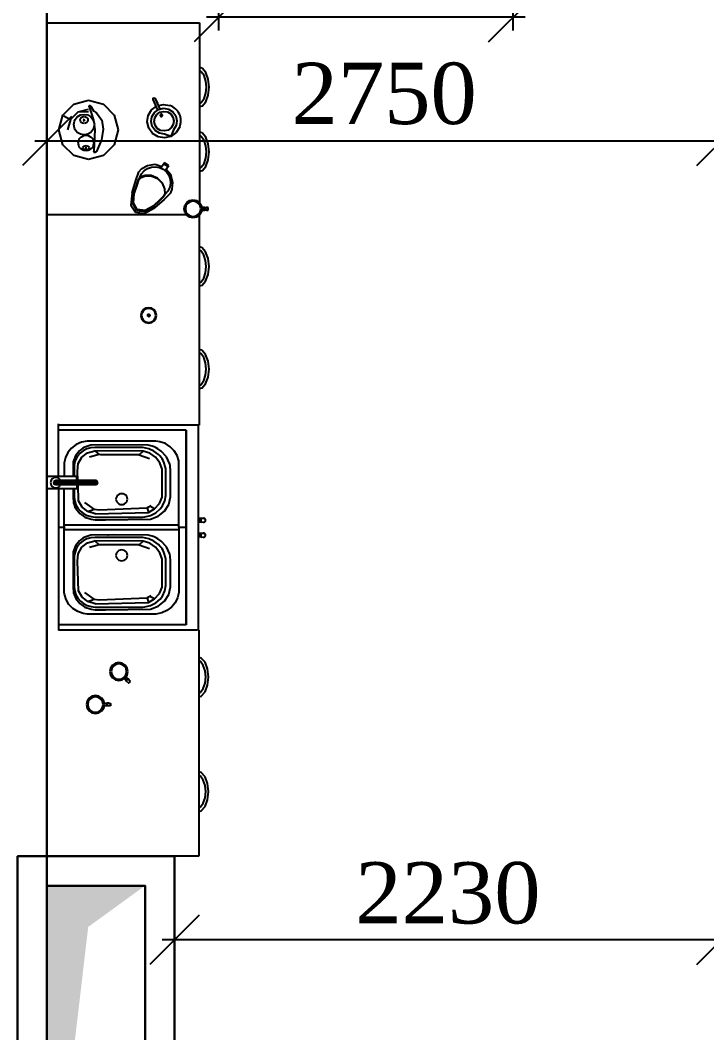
# Model space of a CAD drawing. Header units: inches. Extents: x 2870606 to 3671143, y -733551 to -473558.
# Drawn here: x 3354663 to 3357462, y -517223 to -513093 of the extents above; entities that cross this region are included whole.
import ezdxf

# ---------------------------------------------------------------- set-up
doc = ezdxf.new("R2010")
doc.units = ezdxf.units.IN
doc.header["$MEASUREMENT"] = 0
doc.styles.add('J~stule', font='dutch.ttf')
doc.dimstyles.new('J~style', dxfattribs={"dimscale": 100, "dimtxt": 2.5, "dimasz": 2, "dimexe": 0.55, "dimexo": 0.725, "dimtad": 1, "dimdec": 0, "dimdsep": 46, "dimtxsty": 'J~stule', "dimblk": 'OBLIQUE', "dimcen": 2, "dimdle": 0.5, "dimadec": 0, "dimazin": 0, "dimtfac": 1, "dimtdec": 0, "dimtmove": 0, "dimatfit": 3, "dimfxl": 1, "dimarcsym": 0})

# ---------------------------------------------------------------- blocks, each defined once
blk = doc.blocks.new('_Oblique')
at = {"color": 0, "linetype": 'ByBlock', "lineweight": -2}
blk.add_line((-0.5, -0.5), (0.5, 0.5), dxfattribs=at)
blk = doc.blocks.new('*D510')
at = {"color": 0, "lineweight": -2, "transparency": 16777216}
for p, q in [((3355472, -512695.6), (3355472, -513135.6)), ((3356672, -512695.6), (3356672, -513135.6)), ((3356722, -513080.6), (3355422, -513080.6))]:
    blk.add_line(p, q, dxfattribs=at)
at = {"layer": 'Defpoints', "color": 0, "lineweight": 35, "transparency": 16777216}
for p in [(3355472, -512623.1), (3356672, -512623.1, 58.9), (3355472, -513080.6)]:
    blk.add_point(p, dxfattribs=at)
at = {"color": 0, "lineweight": -2, "transparency": 16777216, "xscale": 200, "yscale": 200, "zscale": 200, "rotation": 180}
blk.add_blockref('_Oblique', (3355472, -513080.6), dxfattribs=at)
at = {"color": 0, "lineweight": -2, "transparency": 16777216, "xscale": 200, "yscale": 200, "zscale": 200}
blk.add_blockref('_Oblique', (3356672, -513080.6), dxfattribs=at)
at = {"color": 0, "transparency": 16777216, "insert": (3356072, -512889.7), "char_height": 250, "attachment_point": 5, "style": 'J~stule'}
blk.add_mtext('1200', dxfattribs=at)
blk = doc.blocks.new('dfgtfsdg')
for p, q in [((-1138.6, 661.5), (-1171.5, 657.8)), ((-1105.8, 657.8), (-1138.6, 661.5)), ((-874.6, 661.5), (-907.5, 657.8)), ((-841.8, 657.8), (-874.6, 661.5)), ((-1401.1, 621.9), (-668.3, 621.9)), ((-1401.1, 0), (-1401.1, 621.9)), ((-1215.9, 632.3), (-1218.5, 621.9)), ((-1198.7, 647.5), (-1215.9, 632.3)), ((-1201.3, 629), (-1204.9, 621.9)), ((-1185.6, 640.4), (-1201.3, 629)), ((-1171.5, 657.8), (-1198.7, 647.5)), ((-1163.7, 647.7), (-1185.6, 640.4)), ((-1138.6, 650.3), (-1163.7, 647.7)), ((-1113.5, 647.7), (-1138.6, 650.3)), ((-1091.7, 640.4), (-1113.5, 647.7)), ((-1078.5, 647.5), (-1105.8, 657.8)), ((-1076, 629), (-1091.7, 640.4)), ((-1061.4, 632.3), (-1078.5, 647.5)), ((-1072.4, 621.9), (-1076, 629)), ((-1061.4, 632.3), (-1058.7, 621.9)), ((-951.9, 632.3), (-954.5, 621.9)), ((-934.7, 647.5), (-951.9, 632.3)), ((-937.3, 629), (-940.9, 621.9)), ((-921.6, 640.4), (-937.3, 629)), ((-907.5, 657.8), (-934.7, 647.5)), ((-899.7, 647.7), (-921.6, 640.4)), ((-874.6, 650.3), (-899.7, 647.7)), ((-849.5, 647.7), (-874.6, 650.3)), ((-827.6, 640.4), (-849.5, 647.7)), ((-814.5, 647.5), (-841.8, 657.8)), ((-812, 629), (-827.6, 640.4)), ((-797.4, 632.3), (-814.5, 647.5)), ((-808.3, 621.9), (-812, 629)), ((-797.4, 632.3), (-794.7, 621.9)), ((-676.3, 610), (-668.3, 622)), ((-668.3, 622), (-656.3, 630)), ((-654.3, 625.1), (-664.6, 618.3)), ((-656.3, 630), (-642.3, 632.8)), ((-642.3, 627.5), (-654.3, 625.1)), ((-647, 657.3), (-647.7, 656.6)), ((-647.7, 656.6), (-647.7, 650)), ((-647.7, 650), (-647, 650.4)), ((-647.7, 643.5), (-647.7, 650)), ((-647.7, 643.5), (-647.7, 636.9)), ((-647, 643.5), (-647.7, 643.5)), ((-647.7, 636.9), (-647.7, 631.7)), ((-647.7, 636.9), (-647, 636.6)), ((-645, 657.7), (-647, 657.3)), ((-647, 650.4), (-647, 655.4)), ((-645, 650.6), (-647, 650.4)), ((-647, 650.4), (-647, 643.5)), ((-647, 643.5), (-637.9, 643.5)), ((-647, 636.6), (-647, 643.5)), ((-647, 631.8), (-647, 636.6)), ((-647, 636.6), (-645, 636.3)), ((-642.4, 657.9), (-645, 657.7)), ((-642.4, 632.7), (-643.5, 632.5)), ((-639.8, 657.7), (-642.4, 657.9)), ((-642.3, 632.8), (-642.4, 632.7)), ((-642.3, 632.8), (-628.2, 630)), ((-642.3, 629.6), (-629.4, 627)), ((-630.2, 625.1), (-642.3, 627.5)), ((-637.9, 657.3), (-639.8, 657.7)), ((-637.9, 650.4), (-639.8, 650.6)), ((-637.9, 636.6), (-639.8, 636.3)), ((-638.7, 632.1), (-637.9, 631.9)), ((-637.2, 656.6), (-637.9, 657.3)), ((-637.9, 655.4), (-637.9, 650.4)), ((-637.9, 643.5), (-637.9, 650.4)), ((-637.9, 650.4), (-637.2, 650)), ((-637.9, 643.5), (-637.9, 636.6)), ((-637.2, 643.5), (-637.9, 643.5)), ((-637.9, 636.6), (-637.2, 636.9)), ((-637.9, 631.9), (-637.9, 636.6)), ((-637.9, 631.9), (-637.6, 631.8)), ((-637.2, 654.8), (-637.2, 656.6)), ((-637.2, 650), (-637.2, 654.8)), ((-637.2, 650), (-637.2, 643.5)), ((-637.2, 636.9), (-637.2, 643.5)), ((-637.2, 636.9), (-637.2, 631.8)), ((-619.9, 618.3), (-630.2, 625.1)), ((-629.4, 627), (-628.7, 628.6)), ((-629.4, 627), (-618.5, 619.7)), ((-628.2, 630), (-616.2, 622)), ((-618.5, 619.7), (-617.3, 620.9)), ((-618.5, 619.7), (-611.2, 608.8)), ((-616.2, 622), (-608.2, 610)), ((-615.7, 621.2), (239.7, 621.2)), ((-484, 631.6), (-486.7, 621.2)), ((-466.9, 646.7), (-484, 631.6)), ((-469.5, 628.3), (-473.1, 621.2)), ((-453.8, 639.6), (-469.5, 628.3)), ((-439.7, 657.1), (-466.9, 646.7)), ((-431.9, 647), (-453.8, 639.6)), ((-406.8, 660.8), (-439.7, 657.1)), ((-406.8, 649.5), (-431.9, 647)), ((-374, 657.1), (-406.8, 660.8)), ((-381.8, 647), (-406.8, 649.5)), ((-359.9, 639.6), (-381.8, 647)), ((-346.8, 646.7), (-374, 657.1)), ((-344.2, 628.3), (-359.9, 639.6)), ((-329.6, 631.6), (-346.8, 646.7)), ((-340.6, 621.2), (-344.2, 628.3)), ((-329.6, 631.6), (-327, 621.2)), ((-65.6, 631.6), (-68.2, 621.2)), ((-48.4, 646.7), (-65.6, 631.6)), ((-51, 628.3), (-54.6, 621.2)), ((-35.3, 639.6), (-51, 628.3)), ((-21.2, 657.1), (-48.4, 646.7)), ((-13.5, 647), (-35.3, 639.6)), ((11.6, 660.8), (-21.2, 657.1)), ((11.6, 649.5), (-13.5, 647)), ((44.5, 657.1), (11.6, 660.8)), ((36.7, 647), (11.6, 649.5)), ((58.6, 639.6), (36.7, 647)), ((71.7, 646.7), (44.5, 657.1)), ((74.2, 628.3), (58.6, 639.6)), ((88.8, 631.6), (71.7, 646.7)), ((77.8, 621.2), (74.2, 628.3)), ((88.8, 631.6), (91.5, 621.2)), ((239.7, 621.2), (239.7, 47.6)), ((618.6, 639.7), (619.8, 642.5)), ((618.8, 636.6), (618.6, 639.7)), ((619.6, 627.7), (618.8, 636.6)), ((619.6, 627.7), (620.7, 629.5)), ((620.4, 618.4), (619.6, 627.7)), ((619.8, 642.5), (623.2, 644.5)), ((620.7, 629.5), (620, 639.1)), ((623.7, 630.8), (620.7, 629.5)), ((620.7, 629.5), (621.5, 618.4)), ((623.2, 644.5), (627.8, 645.3)), ((624.2, 618.4), (623.7, 630.8)), ((627.8, 645.3), (632.4, 644.5)), ((627.8, 631.3), (627.8, 618.4)), ((631.4, 618.4), (631.9, 630.8)), ((631.9, 630.8), (634.9, 629.5)), ((632.4, 644.5), (635.8, 642.5)), ((634.9, 629.5), (634.1, 618.4)), ((634.9, 629.5), (635.6, 639.1)), ((636, 627.7), (634.9, 629.5)), ((636, 627.7), (635.2, 618.4)), ((635.8, 642.5), (637, 639.7)), ((636.8, 636.6), (636, 627.7)), ((637, 639.7), (636.8, 636.6)), ((679.7, 639.7), (680.9, 642.5)), ((679.9, 636.6), (679.7, 639.7)), ((680.7, 627.7), (679.9, 636.6)), ((680.7, 627.7), (681.8, 629.5)), ((681.5, 618.4), (680.7, 627.7)), ((680.9, 642.5), (684.3, 644.5)), ((681.8, 629.5), (681.1, 639.1)), ((684.8, 630.8), (681.8, 629.5)), ((681.8, 629.5), (682.6, 618.4)), ((684.3, 644.5), (688.9, 645.3)), ((685.3, 618.4), (684.8, 630.8)), ((688.9, 645.3), (693.5, 644.5)), ((688.9, 631.3), (688.9, 618.4)), ((692.5, 618.4), (693, 630.8)), ((693, 630.8), (696, 629.5)), ((693.5, 644.5), (696.8, 642.5)), ((696, 629.5), (695.2, 618.4)), ((696, 629.5), (696.6, 639.1)), ((697.1, 627.7), (696, 629.5)), ((697.1, 627.7), (696.2, 618.4)), ((696.8, 642.5), (698.1, 639.7)), ((697.8, 636.6), (697.1, 627.7)), ((698.1, 639.7), (697.8, 636.6)), ((1189.9, 629.3), (1187.3, 618.9)), ((1207.1, 644.4), (1189.9, 629.3)), ((1204.5, 626), (1200.9, 618.9)), ((1220.2, 637.3), (1204.5, 626)), ((1234.3, 654.8), (1207.1, 644.4)), ((1242.1, 644.7), (1220.2, 637.3)), ((1267.1, 658.5), (1234.3, 654.8)), ((1267.1, 647.2), (1242.1, 644.7)), ((1267.7, 647.2), (1243.1, 644.7)), ((1292.2, 644.7), (1267.1, 647.2)), ((1268.2, 658.5), (1267.7, 658.4)), ((1301, 654.8), (1268.2, 658.5)), ((1314.1, 637.3), (1292.2, 644.7)), ((1328.3, 644.4), (1301, 654.8)), ((1329.8, 626), (1314.1, 637.3)), ((1345.4, 629.3), (1328.3, 644.4)), ((1333.4, 618.9), (1329.8, 626)), ((1348.1, 618.9), (1345.4, 629.3)), ((1657.4, 629.3), (1654.8, 618.9)), ((1674.5, 644.4), (1657.4, 629.3)), ((1672, 626), (1668.4, 618.9)), ((1687.7, 637.3), (1672, 626)), ((1701.8, 654.8), (1674.5, 644.4)), ((1709.5, 644.7), (1687.7, 637.3)), ((1734.6, 658.5), (1701.8, 654.8)), ((1734.6, 647.2), (1709.5, 644.7)), ((1735.2, 647.2), (1710.6, 644.7)), ((1759.7, 644.7), (1734.6, 647.2)), ((1735.7, 658.5), (1735.2, 658.4)), ((1768.5, 654.8), (1735.7, 658.5)), ((1781.6, 637.3), (1759.7, 644.7)), ((1795.8, 644.4), (1768.5, 654.8)), ((1797.3, 626), (1781.6, 637.3)), ((1812.9, 629.3), (1795.8, 644.4)), ((1800.9, 618.9), (1797.3, 626)), ((1815.6, 618.9), (1812.9, 629.3)), ((-679.1, 595.9), (-676.3, 610)), ((-676.3, 581.8), (-679.1, 595.9)), ((-668.3, 569.9), (-676.3, 581.8)), ((-671.4, 608), (-673.8, 595.9)), ((-673.8, 595.9), (-671.4, 583.9)), ((-664.6, 618.3), (-671.4, 608)), ((-671.4, 583.9), (-664.6, 573.6)), ((-613.1, 608), (-619.9, 618.3)), ((-619.9, 573.6), (-613.1, 583.9)), ((-611.2, 583.1), (-618.5, 572.1)), ((-608.2, 581.8), (-616.2, 569.9)), ((-610.7, 595.9), (-613.1, 608)), ((-613.1, 583.9), (-610.7, 595.9)), ((-611.2, 608.8), (-609.6, 609.5)), ((-611.2, 608.8), (-608.6, 595.9)), ((-608.6, 595.9), (-611.2, 583.1)), ((-611.2, 583.1), (-609.6, 582.4)), ((-608.6, 595.9), (-606.9, 595.9)), ((-608.2, 610), (-605.4, 595.9)), ((-605.4, 595.9), (-608.2, 581.8)), ((1075.7, 618.4), (239.7, 618.4)), ((1075.7, 618.9), (1998.5, 618.9)), ((1075.7, 613.7), (1075.7, 47.6)), ((1998.5, 618.9), (1998.5, 0)), ((1998.5, 618.9), (1998.5, 613.6)), ((-976.2, 541.3), (-953.4, 527.3)), ((-656.3, 561.9), (-668.3, 569.9)), ((-664.6, 573.6), (-654.3, 566.8)), ((-642.3, 559.1), (-656.3, 561.9)), ((-655.1, 564.9), (-642.3, 562.3)), ((-654.3, 566.8), (-642.3, 564.4)), ((-642.3, 564.4), (-630.2, 566.8)), ((-642.3, 562.3), (-629.4, 564.9)), ((-642.3, 562.3), (-642.3, 560.6)), ((-628.2, 561.9), (-642.3, 559.1)), ((-630.2, 566.8), (-619.9, 573.6)), ((-618.5, 572.1), (-629.4, 564.9)), ((-629.4, 564.9), (-628.7, 563.3)), ((-616.2, 569.9), (-628.2, 561.9)), ((-618.5, 572.1), (-617.3, 571)), ((-617.2, 569.2), (-617.2, 0)), ((260.5, 567.3), (260.5, 47.6)), ((260.5, 567.3), (658, 567.3)), ((667.5, 567.3), (260.5, 567.3)), ((385.8, 537.1), (364.2, 530.5)), ((393.3, 538.1), (385.8, 537.1)), ((658, 538.1), (393.3, 538.1)), ((1054.6, 567.3), (647.7, 567.3)), ((657.6, 567.3), (1054.6, 567.3)), ((657.6, 538.1), (671.2, 538.1)), ((658, 567.3), (658, 534.6)), ((671.2, 538.1), (922.3, 538.1)), ((922.3, 538.1), (944.2, 532.9)), ((1054.6, 567.3), (1054.6, 47.6)), ((-1068.2, 474.5), (-1064, 500.9)), ((-1049.2, 495.4), (-1038.5, 512.9)), ((-1038.5, 512.9), (-1021.9, 524.9)), ((-1037.5, 491), (-1029.3, 504.4)), ((-1029.3, 504.4), (-1016.6, 513.5)), ((-1021.9, 524.9), (-1001.9, 529.7)), ((-1016.6, 513.5), (-1001.4, 517.2)), ((-1001.9, 529.7), (-981.6, 526.5)), ((-1001.4, 517.2), (-986, 514.7)), ((-986, 514.7), (-972.7, 506.5)), ((-981.6, 526.5), (-964.1, 515.7)), ((-972.7, 506.5), (-963.5, 493.9)), ((-964.1, 515.7), (-937.7, 505.7)), ((-953.4, 527.3), (-937.7, 505.7)), ((-937.7, 505.7), (-947.3, 479.2)), ((-937.7, 505.7), (-931.5, 479.8)), ((-819.2, 496.8), (-830.6, 479.2)), ((-814.8, 494), (-819.2, 496.8)), ((-781.6, 505.2), (-802.7, 486.2)), ((-792.8, 487.1), (-779, 496.6)), ((-749.7, 512.9), (-781.6, 505.2)), ((-779, 496.6), (-763.2, 502.2)), ((-763.2, 502.2), (-746.5, 503.5)), ((-722.7, 510), (-749.7, 512.9)), ((-746.5, 503.5), (-730, 500.5)), ((-730, 500.5), (-714.9, 493.3)), ((-708.2, 504.7), (-722.7, 510)), ((-708.2, 504.7), (-680.7, 477.7)), ((328, 502.5), (315.4, 482.7)), ((344.5, 518.8), (328, 502.5)), ((364.2, 530.5), (344.5, 518.8)), ((398.8, 500.8), (369.7, 487.5)), ((406.5, 502.6), (398.8, 500.8)), ((425.8, 503.9), (406.5, 502.6)), ((532.2, 503.9), (425.8, 503.9)), ((563.5, 496.5), (532.2, 503.9)), ((591, 479), (563.5, 496.5)), ((647.7, 534.6), (647.7, 73.8)), ((667.5, 534.6), (667.5, 73.8)), ((766, 500.8), (736.9, 487.5)), ((773.8, 502.6), (766, 500.8)), ((793, 503.9), (773.8, 502.6)), ((899.5, 503.9), (793, 503.9)), ((930.8, 496.5), (899.5, 503.9)), ((958.3, 479), (930.8, 496.5)), ((944.2, 532.9), (964.5, 522.7)), ((964.5, 522.7), (982, 507.9)), ((982, 507.9), (996, 489.2)), ((-1088, 443.1), (-1049.5, 460.8)), ((-1063.4, 454.4), (-1068.2, 474.5)), ((-1052.5, 475.1), (-1049.2, 495.4)), ((-1047.7, 455.1), (-1052.5, 475.1)), ((-1035.6, 438.5), (-1047.7, 455.1)), ((-1039.9, 475.6), (-1037.5, 491)), ((-1036.3, 460.4), (-1039.9, 475.6)), ((-1027.1, 447.7), (-1036.3, 460.4)), ((-1026, 470.9), (-1028.7, 468)), ((-1028.7, 468), (-1028.6, 463.9)), ((-1028.6, 463.9), (-1025.6, 461.2)), ((-1022, 471.1), (-1026, 470.9)), ((-1025.6, 461.2), (-1021.6, 461.4)), ((-1019, 468.3), (-1022, 471.1)), ((-1021.6, 461.4), (-1018.8, 464.3)), ((-1018.8, 464.3), (-1019, 468.3)), ((-962.3, 463.2), (-970.5, 449.9)), ((-963.5, 493.9), (-959.8, 478.7)), ((-959.8, 478.7), (-962.3, 463.2)), ((-950.5, 458.9), (-961.3, 441.4)), ((-947.3, 479.2), (-950.5, 458.9)), ((-931.5, 479.8), (-935.7, 453.4)), ((-830.6, 479.2), (-826.2, 476.3)), ((-826.2, 476.3), (-814.8, 494)), ((-826.2, 476.3), (-808.5, 464.9)), ((-824.2, 441.7), (-814.5, 468.8)), ((-814.8, 494), (-810.3, 491.1)), ((-813.1, 492.9), (-814.8, 494)), ((-814.8, 494), (-797.1, 482.5)), ((-813.9, 442.7), (-810.9, 459.1)), ((-810.9, 459.1), (-803.7, 474.3)), ((-810.3, 491.1), (-797.1, 482.5)), ((-808.5, 464.9), (-807.3, 466.7)), ((-803.7, 474.3), (-792.8, 487.1)), ((-797.1, 482.5), (-801.9, 485.7)), ((-797.1, 482.5), (-798.3, 480.7)), ((-746.7, 471.4), (-767.3, 450.8)), ((-766.3, 450.3), (-746.3, 470.2)), ((-723.4, 481.2), (-746.7, 471.4)), ((-746.3, 470.2), (-723.9, 479.6)), ((-723.9, 479.6), (-704.9, 481)), ((-703.7, 482.6), (-723.4, 481.2)), ((-714.9, 493.3), (-702.1, 482.4)), ((-704.9, 481), (-695.2, 476.5)), ((-693.6, 477.9), (-703.7, 482.6)), ((-702.1, 482.4), (-701.5, 481.6)), ((-695.2, 476.5), (-678.8, 460)), ((-676.6, 460.8), (-693.6, 477.9)), ((-680.7, 477.7), (-646.8, 438.6)), ((-678.8, 460), (-653.6, 432.7)), ((-650.5, 432.5), (-676.6, 460.8)), ((307.5, 460.3), (305.1, 444.5)), ((315.4, 482.7), (307.5, 460.3)), ((345.7, 465.6), (336.2, 452)), ((369.7, 487.5), (345.7, 465.6)), ((360.3, 454.7), (346.3, 436.1)), ((365.7, 460.1), (360.3, 454.7)), ((371.6, 465), (365.7, 460.1)), ((393.4, 460.6), (371.1, 443.2)), ((377.8, 469.5), (371.6, 465)), ((384.3, 473.5), (377.8, 469.5)), ((391.1, 476.9), (384.3, 473.5)), ((412.5, 483.8), (391.1, 476.9)), ((419.5, 470.1), (393.4, 460.6)), ((419.9, 484.9), (412.5, 483.8)), ((534.1, 469.2), (419.5, 470.1)), ((526.7, 484.9), (419.9, 484.9)), ((549, 480.7), (526.7, 484.9)), ((560.1, 458.2), (534.1, 469.2)), ((569.7, 470.9), (549, 480.7)), ((581.4, 439), (560.1, 458.2)), ((582, 461.5), (569.7, 470.9)), ((597.4, 443.8), (582, 461.5)), ((611.8, 453.1), (591, 479)), ((712.9, 465.6), (703.5, 452)), ((708.1, 458.6), (708, 458.5)), ((736.9, 487.5), (712.9, 465.6)), ((727.5, 454.7), (713.6, 436.1)), ((733, 460.1), (727.5, 454.7)), ((738.9, 465), (733, 460.1)), ((760.6, 460.6), (738.4, 443.2)), ((745.1, 469.5), (738.9, 465)), ((751.6, 473.5), (745.1, 469.5)), ((758.3, 476.9), (751.6, 473.5)), ((779.7, 483.8), (758.3, 476.9)), ((786.7, 470.1), (760.6, 460.6)), ((787.2, 484.9), (779.7, 483.8)), ((901.4, 469.2), (786.7, 470.1)), ((894, 484.9), (787.2, 484.9)), ((916.3, 480.7), (894, 484.9)), ((927.4, 458.2), (901.4, 469.2)), ((937, 470.9), (916.3, 480.7)), ((948.7, 439), (927.4, 458.2)), ((949.3, 461.5), (937, 470.9)), ((964.7, 443.8), (949.3, 461.5)), ((979, 453.1), (958.3, 479)), ((996, 489.2), (1005.7, 467.8)), ((1005.7, 467.8), (1010.5, 444.5)), ((-1095.6, 437.9), (-1092.9, 440.8)), ((-1095.4, 433.9), (-1095.6, 437.9)), ((-1092.5, 431.1), (-1095.4, 433.9)), ((-1092.9, 440.8), (-1088, 443.1)), ((-1092.5, 431.1), (-1088.5, 431.3)), ((-1091.3, 441.5), (-1083.6, 445.1)), ((-1088.5, 431.3), (-1045.3, 451.1)), ((-1088.5, 431.3), (-1087.8, 431.6)), ((-1087.8, 431.6), (-1086.2, 432.3)), ((-1081.3, 446.1), (-1072, 450.4)), ((-1079.8, 435.3), (-1057.5, 445.5)), ((-1046.4, 426.9), (-1059.2, 444.7)), ((-1023.6, 413), (-1046.4, 426.9)), ((-1018.1, 427.8), (-1035.6, 438.5)), ((-1013.8, 439.6), (-1027.1, 447.7)), ((-997.9, 424.6), (-1018.1, 427.8)), ((-998.3, 437.1), (-1013.8, 439.6)), ((-983.1, 440.7), (-998.3, 437.1)), ((-977.9, 429.3), (-997.9, 424.6)), ((-971.3, 415), (-997.2, 408.8)), ((-970.5, 449.9), (-983.1, 440.7)), ((-961.3, 441.4), (-977.9, 429.3)), ((-949.7, 430.7), (-971.3, 415)), ((-935.7, 453.4), (-949.7, 430.7)), ((-819.7, 410.2), (-824.2, 441.7)), ((-812.6, 425.9), (-813.9, 442.7)), ((-807, 410.2), (-812.6, 425.9)), ((-778.1, 424.3), (-778.4, 400.4)), ((-767.3, 450.8), (-778.1, 424.3)), ((-776.9, 401.8), (-776.7, 424.8)), ((-776.7, 424.8), (-766.3, 450.3)), ((-653.6, 432.7), (-635.3, 400.1)), ((-631.4, 398.7), (-650.5, 432.5)), ((-622.7, 395.9), (-646.8, 438.6)), ((-236.7, 427), (-239.1, 414.9)), ((-239.1, 414.9), (-236.7, 402.8)), ((-229.8, 437.2), (-236.7, 427)), ((-236.5, 414.9), (-234.3, 426)), ((-234.3, 403.8), (-236.5, 414.9)), ((-234.3, 426), (-228, 435.4)), ((-219.6, 444.1), (-229.8, 437.2)), ((-228, 435.4), (-218.6, 441.6)), ((-207.5, 446.5), (-219.6, 444.1)), ((-207.5, 443.9), (-218.6, 441.6)), ((-207.5, 414.9), (-214.8, 414.9)), ((-207.5, 414.9), (-214.2, 417.6)), ((-214.2, 412.1), (-207.5, 414.9)), ((-207.5, 414.9), (-212.6, 420)), ((-207.5, 414.9), (-212.6, 409.7)), ((-207.5, 414.9), (-210.3, 421.6)), ((-210.3, 408.1), (-207.5, 414.9)), ((-195.4, 444.1), (-207.5, 446.5)), ((-196.4, 441.6), (-207.5, 443.9)), ((-207.5, 422.2), (-207.5, 414.9)), ((-204.7, 421.6), (-207.5, 414.9)), ((-202.3, 420), (-207.5, 414.9)), ((-200.7, 417.6), (-207.5, 414.9)), ((-207.5, 414.9), (-207.5, 407.6)), ((-207.5, 414.9), (-204.7, 408.1)), ((-207.5, 414.9), (-202.3, 409.7)), ((-207.5, 414.9), (-200.7, 412.1)), ((-207.5, 414.9), (-200.2, 414.9)), ((-187, 435.4), (-196.4, 441.6)), ((-185.1, 437.2), (-195.4, 444.1)), ((-180.7, 426), (-187, 435.4)), ((-178.3, 427), (-185.1, 437.2)), ((-178.5, 414.9), (-180.7, 426)), ((-180.7, 403.8), (-178.5, 414.9)), ((-175.9, 414.9), (-178.3, 427)), ((-178.3, 402.8), (-175.9, 414.9)), ((305.1, 444.5), (305.1, 163.9)), ((325.9, 429.2), (321.9, 412.9)), ((328.8, 437), (325.9, 429.2)), ((332.3, 444.6), (328.8, 437)), ((336.6, 414.7), (331.7, 391.5)), ((336.2, 452), (332.3, 444.6)), ((346.3, 436.1), (336.6, 414.7)), ((354.7, 419.6), (345.7, 391.9)), ((371.1, 443.2), (354.7, 419.6)), ((360.8, 376), (376.5, 418.7)), ((571.1, 419.7), (567.2, 425)), ((581.4, 439), (571.1, 419.7)), ((571.1, 419.7), (574.6, 414.1)), ((574.6, 414.1), (577.7, 408.2)), ((577.7, 408.2), (595.9, 413.5)), ((595.9, 413.5), (581.4, 439)), ((601.4, 196), (595.9, 413.5)), ((608.3, 422.7), (597.4, 443.8)), ((614.1, 399.5), (608.3, 422.7)), ((623.6, 421.5), (611.8, 453.1)), ((625.8, 239.1), (623.6, 421.5)), ((693.2, 429.2), (689.2, 412.9)), ((696.1, 437), (693.2, 429.2)), ((699.5, 444.6), (696.1, 437)), ((703.9, 414.7), (699, 391.5)), ((703.5, 452), (699.5, 444.6)), ((713.6, 436.1), (703.9, 414.7)), ((722, 419.6), (712.9, 391.9)), ((738.4, 443.2), (722, 419.6)), ((728.1, 376), (743.8, 418.7)), ((938.4, 419.7), (934.5, 425)), ((948.7, 439), (938.4, 419.7)), ((938.4, 419.7), (941.9, 414.1)), ((941.9, 414.1), (944.9, 408.2)), ((944.9, 408.2), (963.1, 413.5)), ((963.1, 413.5), (948.7, 439)), ((968.7, 196), (963.1, 413.5)), ((975.6, 422.7), (964.7, 443.8)), ((981.4, 399.5), (975.6, 422.7)), ((990.9, 421.5), (979, 453.1)), ((993.1, 239.1), (990.9, 421.5)), ((1010.5, 444.5), (1010.5, 163.9)), ((-997.2, 408.8), (-1023.6, 413)), ((-806.3, 386.8), (-819.7, 410.2)), ((-797.5, 396.4), (-807, 410.2)), ((-792.6, 374.3), (-806.3, 386.8)), ((-784.7, 385.5), (-797.5, 396.4)), ((-757.6, 362.1), (-792.6, 374.3)), ((-769.5, 378.3), (-784.7, 385.5)), ((-778.4, 400.4), (-771.8, 382)), ((-770.6, 384), (-776.9, 401.8)), ((-771.8, 382), (-761.9, 372.4)), ((-761, 374.7), (-770.6, 384)), ((-767.6, 377.9), (-769.5, 378.3)), ((-761.9, 372.4), (-738.8, 364.7)), ((-738.8, 367.4), (-761, 374.7)), ((-635.3, 400.1), (-639.1, 368)), ((-635.4, 365.4), (-631.4, 398.7)), ((-631.4, 398.7), (-635.3, 400.1)), ((-629.3, 361.1), (-622.7, 395.9)), ((-236.7, 402.8), (-229.8, 392.5)), ((-228, 394.3), (-234.3, 403.8)), ((-229.8, 392.5), (-219.6, 385.6)), ((-228, 394.3), (-218.6, 388.1)), ((-219.6, 385.6), (-207.5, 383.2)), ((-207.5, 385.9), (-218.6, 388.1)), ((-207.5, 385.9), (-196.4, 388.1)), ((-207.5, 383.2), (-195.4, 385.6)), ((-196.4, 388.1), (-187, 394.3)), ((-195.4, 385.6), (-185.1, 392.5)), ((-187, 394.3), (-180.7, 403.8)), ((-185.1, 392.5), (-178.3, 402.8)), ((321.9, 412.9), (320.7, 272.2)), ((331.7, 391.5), (331.7, 316.9)), ((345.7, 391.9), (344.4, 195.7)), ((345.7, 391.9), (360.8, 376)), ((360.8, 376), (360.8, 219.9)), ((585.8, 213), (577.7, 408.2)), ((614.8, 391.5), (614.1, 399.5)), ((614.9, 196.2), (614.8, 391.5)), ((689.2, 412.9), (688, 272.2)), ((699, 391.5), (699, 316.9)), ((712.9, 391.9), (711.6, 195.7)), ((712.9, 391.9), (728.1, 376)), ((728.1, 376), (728.1, 219.9)), ((953, 213), (944.9, 408.2)), ((982.1, 391.5), (981.4, 399.5)), ((982.2, 196.2), (982.1, 391.5)), ((-707.3, 347.2), (-757.6, 362.1)), ((-703.6, 356.2), (-738.8, 367.4)), ((-738.8, 364.7), (-702.3, 353.1)), ((-707.3, 347.2), (-657.7, 341.8)), ((-666.6, 352.6), (-703.6, 356.2)), ((-702.3, 353.1), (-664, 349.4)), ((-639.1, 368), (-666.6, 352.6)), ((-664, 349.4), (-666.6, 352.6)), ((-664, 349.4), (-635.4, 365.4)), ((-657.7, 341.8), (-629.3, 361.1)), ((-635.4, 365.4), (-639.1, 368)), ((1275, 330.6), (1270.3, 326)), ((1279.6, 335.3), (1275, 330.6)), ((1275, 330.6), (1275.5, 330.1)), ((1283, 338.7), (1279.6, 335.3)), ((1284.3, 340), (1283, 338.7)), ((1285.2, 339.9), (1284.3, 340)), ((1286.9, 338.9), (1285.2, 339.9)), ((1288.9, 337.2), (1286.9, 338.9)), ((1287, 327.9), (1290.4, 331.3)), ((1290.6, 335.2), (1288.9, 337.2)), ((1290.4, 331.3), (1291.7, 332.5)), ((1291.7, 333.5), (1290.6, 335.2)), ((1291.7, 332.5), (1291.7, 333.5)), ((-1024.5, 274.5), (-964, 290.7)), ((-1024.5, 274.4), (-964, 290.6)), ((-964, 290.7), (-903.5, 274.5)), ((-964, 290.6), (-903.5, 274.4)), ((331.7, 316.9), (331.2, 196.1)), ((520.5, 311), (519.8, 305)), ((519.8, 305), (520.5, 298.9)), ((522.7, 316.7), (520.5, 311)), ((520.5, 298.9), (522.7, 293.3)), ((526.2, 321.5), (522.7, 316.7)), ((522.7, 293.3), (526.2, 288.4)), ((530.8, 325.2), (526.2, 321.5)), ((536.1, 327.6), (530.8, 325.2)), ((541.9, 328.4), (536.1, 327.6)), ((547.6, 327.6), (541.9, 328.4)), ((552.9, 325.2), (547.6, 327.6)), ((557.5, 321.5), (552.9, 325.2)), ((561, 316.7), (557.5, 321.5)), ((557.5, 288.4), (561, 293.3)), ((563.2, 311), (561, 316.7)), ((561, 293.3), (563.2, 298.9)), ((563.9, 305), (563.2, 311)), ((563.2, 298.9), (563.9, 305)), ((699, 316.9), (698.4, 196.1)), ((749.8, 311), (749.1, 305)), ((749.1, 305), (749.8, 298.9)), ((752, 316.7), (749.8, 311)), ((749.8, 298.9), (752, 293.3)), ((755.5, 321.5), (752, 316.7)), ((752, 293.3), (755.5, 288.4)), ((760.1, 325.2), (755.5, 321.5)), ((765.4, 327.6), (760.1, 325.2)), ((771.1, 328.4), (765.4, 327.6)), ((776.9, 327.6), (771.1, 328.4)), ((782.2, 325.2), (776.9, 327.6)), ((786.8, 321.5), (782.2, 325.2)), ((790.3, 316.7), (786.8, 321.5)), ((786.8, 288.4), (790.3, 293.3)), ((792.5, 311), (790.3, 316.7)), ((790.3, 293.3), (792.5, 298.9)), ((793.2, 305), (792.5, 311)), ((792.5, 298.9), (793.2, 305)), ((1211.2, 307.3), (1208.4, 293.2)), ((1208.4, 293.2), (1211.2, 279.1)), ((1219.2, 319.3), (1211.2, 307.3)), ((1216, 305.3), (1213.6, 293.2)), ((1213.6, 293.2), (1216, 281.1)), ((1222.9, 315.5), (1216, 305.3)), ((1231.1, 327.2), (1219.2, 319.3)), ((1233.1, 322.4), (1222.9, 315.5)), ((1245.2, 330), (1231.1, 327.2)), ((1245.2, 324.8), (1233.1, 322.4)), ((1259.3, 327.2), (1245.2, 330)), ((1257.3, 322.4), (1245.2, 324.8)), ((1267.5, 315.5), (1257.3, 322.4)), ((1271.2, 319.3), (1259.3, 327.2)), ((1266.9, 322.6), (1266.6, 322.3)), ((1266.6, 322.3), (1266.7, 322.3)), ((1270.3, 326), (1266.9, 322.6)), ((1268.9, 320.8), (1267.3, 321.9)), ((1274.4, 305.3), (1267.5, 315.5)), ((1270, 320.1), (1268.9, 320.8)), ((1279.2, 307.3), (1271.2, 319.3)), ((1273.7, 315.5), (1273, 316.7)), ((1273.9, 315.2), (1273.7, 315.5)), ((1277.7, 318.6), (1274.1, 314.9)), ((1276.8, 293.2), (1274.4, 305.3)), ((1274.4, 281.1), (1276.8, 293.2)), ((1276.8, 328.8), (1275.5, 330.1)), ((1278.7, 326.9), (1276.8, 328.8)), ((1282.4, 323.2), (1277.7, 318.6)), ((1280.5, 325.1), (1278.7, 326.9)), ((1282, 293.2), (1279.2, 307.3)), ((1279.2, 279.1), (1282, 293.2)), ((1281.9, 323.7), (1280.5, 325.1)), ((1282.4, 323.2), (1281.9, 323.7)), ((1287, 327.9), (1282.4, 323.2)), ((-1068.8, 230.2), (-1024.5, 274.5)), ((-1068.8, 230.2), (-1024.5, 274.4)), ((-903.5, 274.5), (-859.2, 230.2)), ((-903.5, 274.4), (-859.2, 230.2)), ((320.7, 272.2), (321.5, 179.2)), ((526.2, 288.4), (530.8, 284.7)), ((530.8, 284.7), (536.1, 282.3)), ((536.1, 282.3), (541.9, 281.5)), ((541.9, 281.5), (547.6, 282.3)), ((547.6, 282.3), (552.9, 284.7)), ((552.9, 284.7), (557.5, 288.4)), ((688.2, 247.5), (687.2, 249.8)), ((688, 272.2), (688.8, 179.2)), ((755.5, 288.4), (760.1, 284.7)), ((760.1, 284.7), (765.4, 282.3)), ((765.4, 282.3), (771.1, 281.5)), ((771.1, 281.5), (776.9, 282.3)), ((776.9, 282.3), (782.2, 284.7)), ((782.2, 284.7), (786.8, 288.4)), ((1211.2, 279.1), (1219.2, 267.2)), ((1216, 281.1), (1222.9, 270.9)), ((1219.2, 267.2), (1231.1, 259.2)), ((1222.9, 270.9), (1233.1, 264)), ((1231.1, 259.2), (1245.2, 256.4)), ((1233.1, 264), (1245.2, 261.6)), ((1245.2, 261.6), (1257.3, 264)), ((1245.2, 256.4), (1259.3, 259.2)), ((1257.3, 264), (1267.5, 270.9)), ((1259.3, 259.2), (1271.2, 267.2)), ((1267.5, 270.9), (1274.4, 281.1)), ((1271.2, 267.2), (1279.2, 279.1)), ((1374.4, 258.3), (1375.1, 258.9)), ((1374.4, 251.7), (1374.4, 258.3)), ((1374.4, 251.7), (1374.4, 245.1)), ((1375.1, 258.9), (1377.1, 259.4)), ((1377.1, 259.4), (1379.7, 259.6)), ((1379.7, 259.6), (1382.3, 259.4)), ((1382.3, 259.4), (1384.3, 258.9)), ((1384.3, 258.9), (1385, 258.3)), ((1385, 258.3), (1385, 233.4)), ((-1085, 169.7), (-1068.8, 230.2)), ((-1085, 169.7), (-1068.8, 230.2)), ((-1034.1, 201.7), (-1003.7, 223.7)), ((-1003.7, 223.7), (-967.9, 228.9)), ((-967.9, 228.9), (-923.6, 221.8)), ((-923.6, 221.8), (-876.7, 202.3)), ((-859.2, 230.2), (-843, 169.7)), ((-859.2, 230.2), (-843, 169.7)), ((344.4, 195.7), (360.4, 212.9)), ((360.8, 219.9), (360.4, 212.9)), ((360.4, 212.9), (371.3, 172.8)), ((474.5, 207.9), (468.5, 205.4)), ((474.5, 207.9), (474.5, 194.4)), ((480.6, 205.4), (474.5, 207.9)), ((582.4, 192.6), (585.8, 213)), ((625.8, 206), (625.8, 239.1)), ((711.6, 195.7), (727.6, 212.9)), ((728.1, 219.9), (727.6, 212.9)), ((727.6, 212.9), (738.6, 172.8)), ((949.7, 192.6), (953, 213)), ((993.1, 206), (993.1, 239.1)), ((1345.8, 211.7), (1343, 197.6)), ((1353.8, 223.6), (1345.8, 211.7)), ((1350.7, 209.7), (1348.3, 197.6)), ((1357.5, 219.9), (1350.7, 209.7)), ((1365.8, 231.6), (1353.8, 223.6)), ((1367.8, 226.8), (1357.5, 219.9)), ((1379.9, 234.4), (1365.8, 231.6)), ((1379.9, 229.2), (1367.8, 226.8)), ((1374.4, 245.1), (1375.1, 245.1)), ((1374.4, 238.5), (1374.4, 245.1)), ((1374.4, 233.4), (1374.4, 238.5)), ((1374.8, 233.4), (1374.4, 233.4)), ((1377.1, 233.9), (1374.8, 233.4)), ((1374.8, 233.4), (1375.1, 233.5)), ((1384.3, 245.1), (1375.1, 245.1)), ((1378.3, 234.1), (1375.1, 233.5)), ((1379.9, 234.4), (1382.3, 233.9)), ((1394, 231.6), (1379.9, 234.4)), ((1391.9, 226.8), (1379.9, 229.2)), ((1382.3, 233.9), (1383.7, 233.7)), ((1385, 245.1), (1384.3, 245.1)), ((1384.7, 233.5), (1384.6, 233.5)), ((1384.7, 233.5), (1384.7, 233.5)), ((1402.2, 219.9), (1391.9, 226.8)), ((1405.9, 223.6), (1394, 231.6)), ((1409, 209.7), (1402.2, 219.9)), ((1413.9, 211.7), (1405.9, 223.6)), ((1411.4, 197.6), (1409, 209.7)), ((1416.7, 197.6), (1413.9, 211.7)), ((-1068.8, 109.2), (-1085, 169.7)), ((-1068.8, 109.2), (-1085, 169.7)), ((-1062.3, 175.5), (-1062.6, 174.2)), ((-1062.6, 174.2), (-1062.3, 175.5)), ((-1062.6, 174.2), (-1062.3, 175.3)), ((-1062.6, 174.2), (-1062.3, 175.1)), ((-1062.3, 174.7), (-1062.6, 174.2)), ((-1062.6, 174.2), (-1062.3, 174.3)), ((-1062.6, 174.2), (-1062.3, 173.5)), ((-1062.3, 173.9), (-1062.6, 174.2)), ((-1062.6, 174.2), (-1062.3, 172.7)), ((-1062.3, 172.5), (-1062.6, 174.2)), ((-1062.6, 174.2), (-1062.3, 172.3)), ((-1062.3, 172.2), (-1062.6, 174.2)), ((-1062.3, 175.5), (-1062, 176.3)), ((-1062, 176.2), (-1062.3, 175.5)), ((-1061.9, 171.8), (-1062.3, 172.2)), ((-1062, 176.2), (-1061.6, 177.5)), ((-1061.9, 175.8), (-1061.6, 176.6)), ((-1061.9, 172.1), (-1061.6, 172.3)), ((-1061.6, 171.9), (-1061.9, 172.1)), ((-1061.6, 171.5), (-1061.9, 171.8)), ((-1061.6, 177.5), (-1060.7, 179.5)), ((-1061.6, 172.3), (-1060.7, 172.5)), ((-1061.6, 172.3), (-1061.6, 171.9)), ((-1060.7, 171.9), (-1061.6, 172.3)), ((-1061.6, 171.9), (-1061.6, 171.5)), ((-1060.7, 171.9), (-1061.6, 171.9)), ((-1061.6, 171.5), (-1060.3, 171.5)), ((-1060.7, 171.3), (-1061.6, 171.5)), ((-1061.3, 176.5), (-1061.3, 176.8)), ((-1061.3, 175.7), (-1061.3, 176.5)), ((-1060.7, 179.3), (-1061, 178)), ((-1061, 172.4), (-1060.7, 171.9)), ((-1060.8, 179.1), (-1060.7, 179.3)), ((-1058.7, 180.5), (-1060.7, 179.5)), ((-1060.7, 179.3), (-1058.7, 180.5)), ((-1060.7, 179.5), (-1060.5, 179.4)), ((-1060.7, 179.5), (-1060.7, 179.3)), ((-1060.7, 179.3), (-1060.7, 178.3)), ((-1060.7, 171.9), (-1059.1, 172.5)), ((-1060.7, 172.5), (-1060.7, 172.3)), ((-1060.3, 171.5), (-1060.7, 171.9)), ((-1060.7, 171.3), (-1059.7, 171.6)), ((-1060.7, 171.5), (-1060.7, 171.3)), ((-1060.3, 171.5), (-1058.7, 172.2)), ((-1058.7, 172.2), (-1059.7, 171.6)), ((-1059.7, 171.6), (-1059.6, 171.8)), ((-1059.7, 171.6), (-1059.7, 171.8)), ((-1058.7, 180.5), (-1059.1, 180.1)), ((-1059.1, 180.1), (-1059.1, 179.7)), ((-1058.7, 179.9), (-1059.1, 180.1)), ((-1059.1, 172.1), (-1058.7, 172.7)), ((-1059.1, 172.5), (-1059.1, 172.1)), ((-1059.1, 172.1), (-1058.7, 172.3)), ((-1058.7, 180.5), (-1041.8, 189.8)), ((-1058.7, 172.2), (-1034.1, 180.6)), ((-1058.7, 179.9), (-1058.7, 180.5)), ((-1058.7, 173.4), (-1058.7, 172.7)), ((-1058.7, 172.7), (-1058.7, 172.3)), ((-1058.7, 172.3), (-1058.7, 172.2)), ((-1057.2, 172.7), (-1057.2, 173.9)), ((-1037.9, 127), (-1049.4, 169.7)), ((-1041.8, 189.8), (-1034.1, 201.7)), ((-1041.4, 188.8), (-1041.8, 189.8)), ((-1037.9, 127), (-1039, 169.7)), ((-1034.1, 201.7), (-1034.1, 198.6)), ((-1034.1, 180.6), (-1003.7, 189.8)), ((-1027.7, 151.2), (-1025.1, 166.1)), ((-1025.1, 166.1), (-1017.7, 178.7)), ((-1017.7, 178.7), (-1006.8, 187.1)), ((-1014.9, 162.6), (-1010.4, 166.1)), ((-1010.4, 166.1), (-1005, 167.3)), ((-1006.8, 187.1), (-999.9, 190.1)), ((-1005, 167.3), (-999.7, 166.1)), ((-1003.7, 189.8), (-996.1, 190.9)), ((-999.9, 190.1), (-985.9, 193.3)), ((-999.7, 166.1), (-995.1, 162.6)), ((-985.9, 193.3), (-971.9, 190.1)), ((-983.9, 192.8), (-967.9, 195.3)), ((-971.9, 190.1), (-965, 187.1)), ((-967.9, 195.3), (-876.7, 191.2)), ((-965, 187.1), (-954, 178.7)), ((-954, 178.7), (-946.7, 166.1)), ((-946.7, 166.1), (-944.1, 151.2)), ((-942.8, 159.2), (-941.5, 167.9)), ((-941.5, 167.9), (-937.7, 175.3)), ((-937.7, 175.3), (-934.6, 180.2)), ((-934.6, 180.2), (-927.4, 186.6)), ((-927.4, 186.6), (-920, 188.9)), ((-920, 188.9), (-910.7, 191.3)), ((-910.7, 191.3), (-901.4, 188.9)), ((-901.4, 188.9), (-894.1, 186.6)), ((-899.8, 163.9), (-897.8, 167.9)), ((-897.8, 167.9), (-894.8, 170.6)), ((-894.8, 170.6), (-891.2, 171.5)), ((-894.1, 186.6), (-886.8, 180.2)), ((-891.2, 171.5), (-887.7, 170.6)), ((-887.7, 170.6), (-884.7, 167.9)), ((-886.8, 180.2), (-883.7, 175.3)), ((-884.7, 167.9), (-882.7, 163.9)), ((-883.7, 175.3), (-880, 167.9)), ((-880, 167.9), (-878.7, 159.2)), ((-876.7, 202.5), (-876.7, 202)), ((-875, 201.8), (-876.7, 202.5)), ((-876.7, 190.9), (-874.8, 190.8)), ((-876.7, 190.9), (-876.7, 190.9)), ((-876.7, 190.9), (-876.7, 190.9)), ((-874.8, 190.8), (-876.7, 190.9)), ((-874.9, 201.5), (-875, 201.8)), ((-874.8, 201.5), (-874.9, 201.5)), ((-874.9, 201.4), (-874.8, 201.5)), ((-874.8, 201.5), (-874.6, 201)), ((-874.8, 190.8), (-874.5, 191.2)), ((-874.1, 200), (-874.6, 201.1)), ((-874.5, 191.1), (-874.2, 191.1)), ((-873.9, 192.2), (-874.2, 191.1)), ((-874.2, 191.1), (-873.7, 191.7)), ((-874.1, 200), (-873.9, 199.2)), ((-873.9, 199.2), (-873.7, 198.7)), ((-873.7, 198.7), (-873.6, 197.9)), ((-873.7, 197.7), (-873.6, 197.1)), ((-873.7, 191.7), (-873.7, 192.4)), ((-873.7, 191.7), (-873.6, 191.9)), ((-873.3, 196.6), (-873.6, 198)), ((-873.5, 192), (-873.6, 191.9)), ((-873.6, 191.9), (-873.5, 192)), ((-873.3, 192.5), (-873.5, 192)), ((-873.2, 193.2), (-873.3, 196.6)), ((-873.2, 193.2), (-873.3, 195.1)), ((-873.3, 194.5), (-873.2, 193.2)), ((-873.2, 193.2), (-873.3, 193.5)), ((-873.2, 193.2), (-873.3, 193.1)), ((-873.3, 192.5), (-873.2, 193.2)), ((-873.2, 193.2), (-873.3, 192.5)), ((-873.3, 192.7), (-873.2, 193.2)), ((-843, 169.7), (-859.2, 109.2)), ((-843, 169.7), (-859.2, 109.2)), ((321.5, 179.2), (329.8, 153.8)), ((331.2, 196.1), (332.5, 179.3)), ((332.5, 179.3), (336.9, 163.1)), ((352.5, 165.9), (344.4, 195.7)), ((371.1, 141.8), (352.5, 165.9)), ((468.5, 205.4), (466, 199.4)), ((466, 199.4), (466, 178)), ((466, 178), (466, 166.9)), ((466, 166.9), (466, 140)), ((468.5, 205.4), (468.5, 192.3)), ((468.5, 192.3), (468.5, 182.5)), ((468.5, 182.5), (468.5, 156.8)), ((474.5, 194.4), (474.6, 184.4)), ((474.6, 184.4), (474.6, 157.9)), ((480.6, 205.4), (483.1, 199.4)), ((480.6, 192.3), (480.6, 205.4)), ((480.6, 182.5), (480.6, 192.3)), ((480.6, 156.8), (480.6, 182.5)), ((483.1, 199.4), (483.1, 187.1)), ((483.1, 187.1), (483.1, 178)), ((483.1, 178), (483.1, 154.1)), ((582.4, 192.6), (555.4, 154.6)), ((592.5, 167), (574.1, 143.4)), ((592.5, 167), (582.4, 192.6)), ((601.4, 196), (592.5, 167)), ((608.1, 164.1), (613, 179.8)), ((613, 179.8), (614.9, 196.2)), ((615, 155.1), (623.9, 179.7)), ((623.9, 179.7), (626, 197.1)), ((626, 197.1), (625.8, 206)), ((688.8, 179.2), (697, 153.8)), ((698.4, 196.1), (699.7, 179.3)), ((699.7, 179.3), (704.1, 163.1)), ((719.8, 165.9), (711.6, 195.7)), ((738.3, 141.8), (719.8, 165.9)), ((949.7, 192.6), (922.7, 154.6)), ((959.7, 167), (941.4, 143.4)), ((959.7, 167), (949.7, 192.6)), ((968.7, 196), (959.7, 167)), ((975.4, 164.1), (980.2, 179.8)), ((980.2, 179.8), (982.2, 196.2)), ((982.3, 155.1), (991.1, 179.7)), ((991.1, 179.7), (993.2, 197.1)), ((993.2, 197.1), (993.1, 206)), ((1343, 197.6), (1345.8, 183.5)), ((1345.8, 183.5), (1353.8, 171.6)), ((1348.3, 197.6), (1350.7, 185.5)), ((1350.7, 185.5), (1357.5, 175.3)), ((1353.8, 171.6), (1365.8, 163.6)), ((1357.5, 175.3), (1367.8, 168.4)), ((1367.8, 168.4), (1379.9, 166)), ((1379.9, 166), (1391.9, 168.4)), ((1391.9, 168.4), (1402.2, 175.3)), ((1394, 163.6), (1405.9, 171.6)), ((1402.2, 175.3), (1409, 185.5)), ((1405.9, 171.6), (1413.9, 183.5)), ((1409, 185.5), (1411.4, 197.6)), ((1413.9, 183.5), (1416.7, 197.6)), ((-1006.7, 95.7), (-1037.9, 127)), ((-1025.1, 136.3), (-1027.7, 151.2)), ((-1017.7, 123.7), (-1025.1, 136.3)), ((-1019, 151.2), (-1018, 157.3)), ((-1018, 145), (-1019, 151.2)), ((-1018, 157.3), (-1014.9, 162.6)), ((-1014.9, 139.8), (-1018, 145)), ((-1010.4, 136.3), (-1014.9, 139.8)), ((-1005, 135.1), (-1010.4, 136.3)), ((-1005.9, 153.4), (-1006.8, 151.2)), ((-1006.8, 151.2), (-1005.9, 148.9)), ((-1004, 154.3), (-1005.9, 153.4)), ((-1005.9, 148.9), (-1004, 148)), ((-999.7, 136.3), (-1005, 135.1)), ((-1004, 154.3), (-1003.4, 154.3)), ((-1002.1, 153.4), (-1004, 154.3)), ((-1004, 148), (-1002.1, 148.9)), ((-1004, 148), (-1003.4, 148)), ((-1002.1, 153.4), (-1001.4, 153.4)), ((-1001.3, 151.2), (-1002.1, 153.4)), ((-1002.1, 148.9), (-1001.3, 151.2)), ((-1002.1, 148.9), (-1001.4, 148.9)), ((-1001.3, 151.2), (-1000.6, 151.2)), ((-995.1, 139.8), (-999.7, 136.3)), ((-995.1, 162.6), (-992.1, 157.3)), ((-992.1, 145), (-995.1, 139.8)), ((-992.1, 157.3), (-991, 151.2)), ((-991, 151.2), (-992.1, 145)), ((-946.7, 136.3), (-954, 123.7)), ((-944.1, 151.2), (-946.7, 136.3)), ((-941.5, 150.5), (-942.8, 159.2)), ((-937.7, 143.1), (-941.5, 150.5)), ((-934.6, 138.2), (-937.7, 143.1)), ((-927.4, 131.8), (-934.6, 138.2)), ((-920, 129.5), (-927.4, 131.8)), ((-910.7, 127.1), (-920, 129.5)), ((-901.4, 129.5), (-910.7, 127.1)), ((-894.1, 131.8), (-901.4, 129.5)), ((-900.5, 159.2), (-899.8, 163.9)), ((-899.8, 154.5), (-900.5, 159.2)), ((-897.8, 150.5), (-899.8, 154.5)), ((-894.8, 147.9), (-897.8, 150.5)), ((-891.2, 146.9), (-894.8, 147.9)), ((-883.8, 159.2), (-894.2, 159.2)), ((-886.8, 138.2), (-894.1, 131.8)), ((-892.2, 160), (-893.9, 160.3)), ((-893.9, 158.1), (-892.2, 158.4)), ((-891.6, 160.4), (-893, 160.7)), ((-891.6, 158.1), (-893, 157.7)), ((-890.2, 159.9), (-892.2, 160)), ((-892.2, 158.4), (-890.2, 158.6)), ((-889.8, 160.1), (-891.6, 160.4)), ((-889.8, 158.3), (-891.6, 158.1)), ((-887.7, 147.9), (-891.2, 146.9)), ((-888.1, 159.9), (-890.2, 159.9)), ((-890.2, 158.6), (-888.1, 158.6)), ((-887.8, 160.1), (-889.8, 160.1)), ((-887.8, 158.3), (-889.8, 158.3)), ((-885.9, 160), (-888.1, 159.9)), ((-888.1, 158.6), (-885.9, 158.4)), ((-885.6, 160.4), (-887.8, 160.1)), ((-885.6, 158.1), (-887.8, 158.3)), ((-884.7, 150.5), (-887.7, 147.9)), ((-883.7, 143.1), (-886.8, 138.2)), ((-883.7, 160.4), (-885.9, 160)), ((-885.9, 158.4), (-883.7, 158.1)), ((-883.4, 160.8), (-885.6, 160.4)), ((-883.4, 157.6), (-885.6, 158.1)), ((-882.7, 154.5), (-884.7, 150.5)), ((-883.8, 159.2), (-883.7, 160.4)), ((-883.7, 158.1), (-883.8, 159.2)), ((-883.7, 160.4), (-883.4, 160.8)), ((-883.7, 158.1), (-883.4, 157.6)), ((-880, 150.5), (-883.7, 143.1)), ((-883, 160.4), (-883.4, 160.8)), ((-883.4, 157.6), (-883, 158.1)), ((-882.9, 159.2), (-883, 160.4)), ((-883, 158.1), (-882.9, 159.2)), ((-882.7, 163.9), (-882, 159.2)), ((-882, 159.2), (-882.7, 154.5)), ((-878.7, 159.2), (-880, 150.5)), ((305.1, 163.9), (310, 140.6)), ((310, 140.6), (319.6, 119.1)), ((329.8, 153.8), (334.1, 146)), ((334.1, 146), (344.8, 132.2)), ((336.9, 163.1), (344.3, 148.1)), ((344.3, 148.1), (354.3, 135.1)), ((344.8, 132.2), (365.2, 116.3)), ((354.3, 135.1), (366.6, 124.4)), ((366.6, 124.4), (373.5, 120.1)), ((397.1, 127.3), (371.1, 141.8)), ((427.1, 124.8), (397.1, 127.3)), ((466, 126), (427.1, 124.8)), ((466, 140), (466, 125.2)), ((466, 125.2), (466, 110.1)), ((468.5, 156.8), (468.5, 141.7)), ((468.5, 141.7), (468.5, 125.8)), ((468.5, 125.8), (468.5, 109.6)), ((474.6, 157.9), (474.6, 142.4)), ((474.6, 142.4), (474.6, 126)), ((474.6, 126), (474.6, 109.3)), ((480.6, 141.7), (480.6, 156.8)), ((480.6, 125.8), (480.6, 141.7)), ((480.6, 109.6), (480.6, 125.8)), ((483.1, 154.1), (483.1, 140)), ((483.1, 140), (483.1, 125.2)), ((548.8, 128.7), (483.1, 126.6)), ((483.1, 125.2), (483.1, 110.1)), ((574.1, 143.4), (548.8, 128.7)), ((564.9, 118.2), (578.6, 126.2)), ((578.6, 126.2), (590.6, 136.8)), ((580.2, 118.1), (600.1, 134)), ((590.6, 136.8), (600.6, 149.5)), ((600.1, 134), (615, 155.1)), ((600.6, 149.5), (608.1, 164.1)), ((697, 153.8), (701.4, 146)), ((701.4, 146), (712, 132.2)), ((704.1, 163.1), (711.6, 148.1)), ((711.6, 148.1), (721.6, 135.1)), ((712, 132.2), (732.4, 116.3)), ((721.6, 135.1), (733.9, 124.4)), ((733.9, 124.4), (740.8, 120.1)), ((764.4, 127.3), (738.3, 141.8)), ((794.4, 124.8), (764.4, 127.3)), ((916.1, 128.7), (794.4, 124.8)), ((941.4, 143.4), (916.1, 128.7)), ((932.1, 118.2), (945.9, 126.2)), ((945.9, 126.2), (957.9, 136.8)), ((947.5, 118.1), (967.4, 134)), ((957.9, 136.8), (967.8, 149.5)), ((967.4, 134), (982.3, 155.1)), ((967.8, 149.5), (975.4, 164.1)), ((1000.2, 125.7), (987.6, 105.8)), ((1008.1, 148.1), (1000.2, 125.7)), ((1010.5, 163.9), (1008.1, 148.1)), ((1365.8, 163.6), (1379.9, 160.8)), ((1379.9, 160.8), (1394, 163.6)), ((-1024.5, 64.9), (-1068.8, 109.2)), ((-1024.5, 64.9), (-1068.8, 109.2)), ((-1021.9, 69.4), (-1006.7, 95.7)), ((-1006.8, 115.2), (-1017.7, 123.7)), ((-999.9, 112.3), (-1006.8, 115.2)), ((-1006.7, 95.7), (-964, 84.3)), ((-985.9, 109.1), (-999.9, 112.3)), ((-971.9, 112.3), (-985.9, 109.1)), ((-965, 115.2), (-971.9, 112.3)), ((-954, 123.7), (-965, 115.2)), ((-859.2, 109.2), (-903.5, 64.9)), ((-859.2, 109.2), (-903.5, 64.9)), ((319.6, 119.1), (333.6, 100.5)), ((333.6, 100.5), (351.2, 85.7)), ((351.2, 85.7), (371.4, 75.4)), ((365.2, 116.3), (389.1, 107.5)), ((373.5, 120.1), (388.3, 113.8)), ((388.3, 113.8), (403.9, 110.8)), ((389.1, 107.5), (427.9, 106.7)), ((403.9, 110.8), (419.9, 111.1)), ((419.9, 111.1), (448.9, 111.1)), ((427.9, 106.7), (448.9, 106.7)), ((448.9, 121.5), (448.9, 0)), ((449.8, 121.5), (448.9, 121.5)), ((466, 121.5), (449.8, 121.5)), ((466, 110.1), (466, 95.3)), ((466, 95.3), (466, 68.4)), ((468.5, 109.6), (468.5, 93.6)), ((468.5, 93.6), (468.5, 78.5)), ((474.6, 109.3), (474.6, 93)), ((474.6, 93), (474.6, 77.4)), ((480.6, 93.6), (480.6, 109.6)), ((480.6, 78.5), (480.6, 93.6)), ((483.1, 121.5), (487.4, 121.5)), ((483.1, 110.1), (483.1, 95.3)), ((483.1, 95.3), (483.1, 81.2)), ((487.4, 121.5), (492.8, 121.5)), ((492.8, 121.5), (496.8, 121.5)), ((496.8, 121.5), (499.4, 121.5)), ((499.4, 121.5), (500.3, 121.5)), ((500.3, 121.5), (500.3, 0)), ((500.3, 111), (534.5, 111)), ((500.3, 106.7), (532.2, 106.7)), ((532.2, 106.7), (557, 108.8)), ((534.5, 111), (550, 113.1)), ((550, 113.1), (564.9, 118.2)), ((557, 108.8), (580.2, 118.1)), ((568.7, 113.5), (572.8, 114.5)), ((570.1, 113.9), (568.7, 113.5)), ((572.8, 114.5), (570.1, 113.9)), ((574.2, 114.9), (572.8, 114.5)), ((579.1, 116.7), (574.2, 114.9)), ((580.4, 117.1), (579.1, 116.7)), ((581.5, 119.1), (580.4, 117.1)), ((580.4, 117.1), (580.8, 118.6)), ((732.4, 116.3), (756.4, 107.5)), ((740.8, 120.1), (771.2, 110.8)), ((756.4, 107.5), (795.1, 106.7)), ((771.2, 110.8), (787.2, 111.1)), ((787.2, 111.1), (901.8, 111)), ((795.1, 106.7), (899.5, 106.7)), ((899.5, 106.7), (924.2, 108.8)), ((901.8, 111), (917.3, 113.1)), ((917.3, 113.1), (932.1, 118.2)), ((924.2, 108.8), (947.5, 118.1)), ((971.1, 89.6), (951.4, 77.9)), ((987.6, 105.8), (971.1, 89.6)), ((-964, 48.7), (-1024.5, 64.9)), ((-964, 48.7), (-1024.5, 64.9)), ((-903.5, 64.9), (-964, 48.7)), ((-903.5, 64.9), (-964, 48.7)), ((448.9, 47.6), (234.5, 47.6)), ((371.4, 75.4), (393.3, 70.3)), ((393.3, 70.3), (448.9, 70.3)), ((453.9, 41.5), (453.2, 35.9)), ((456.1, 46.6), (453.9, 41.5)), ((459.5, 51.1), (456.1, 46.6)), ((463.9, 54.5), (459.5, 51.1)), ((466.1, 55.4), (463.9, 54.5)), ((466, 68.4), (466.1, 57.3)), ((466.1, 57.3), (466.1, 35.9)), ((468.5, 78.5), (468.5, 64.8)), ((468.5, 64.8), (468.6, 52.8)), ((468.6, 52.8), (468.6, 29.9)), ((474.6, 77.4), (474.6, 63.3)), ((474.6, 63.3), (474.6, 50.9)), ((474.6, 50.9), (474.6, 27.4)), ((480.6, 64.8), (480.6, 78.5)), ((480.7, 52.8), (480.6, 64.8)), ((480.7, 29.9), (480.7, 52.8)), ((483.1, 81.2), (483.1, 68.4)), ((483.1, 68.4), (483.2, 57.3)), ((483.2, 57.3), (483.2, 36)), ((485.3, 54.5), (483.2, 55.4)), ((489.7, 51.1), (485.3, 54.5)), ((493.1, 46.6), (489.7, 51.1)), ((495.3, 41.5), (493.1, 46.6)), ((496, 35.9), (495.3, 41.5)), ((644.4, 70.3), (500.3, 70.3)), ((500.3, 47.6), (1075.7, 47.6)), ((658, 70.3), (644.4, 70.3)), ((657.6, 70.3), (657.6, 73.8)), ((657.6, 70.3), (657.6, 47.6)), ((922.3, 70.3), (657.6, 70.3)), ((658, 73.8), (658, 70.3)), ((929.8, 71.3), (922.3, 70.3)), ((951.4, 77.9), (929.8, 71.3)), ((-1401.1, 0), (1998.5, 0)), ((-1221.7, 0), (334.9, 0)), ((453.2, 35.9), (453.9, 30.4)), ((453.9, 30.4), (456.1, 25.3)), ((456.1, 25.3), (459.5, 20.8)), ((459.5, 20.8), (463.9, 17.4)), ((463.9, 17.4), (469.1, 15.3)), ((466.1, 35.9), (468.6, 29.9)), ((468.6, 29.9), (467.5, 32.4)), ((468.6, 29.9), (474.6, 27.4)), ((469.1, 15.3), (474.6, 14.6)), ((474.6, 27.4), (471.4, 28.7)), ((474.6, 27.4), (480.7, 29.9)), ((474.6, 14.6), (480.1, 15.3)), ((480.7, 29.9), (477.7, 28.7)), ((480.1, 15.3), (485.3, 17.4)), ((483.2, 36), (480.7, 29.9)), ((483.2, 36), (481.9, 32.8)), ((485.3, 17.4), (489.7, 20.8)), ((489.7, 20.8), (493.1, 25.3)), ((493.1, 25.3), (495.3, 30.4)), ((495.3, 30.4), (496, 35.9))]:
    blk.add_line(p, q)
blk.add_arc((-1001.1, 479.7), 66.4, 67.9421, 161.4614)
blk = doc.blocks.new('*D579')
at = {"color": 0, "lineweight": -2, "transparency": 16777216}
for p, q in [((3355292, -516817.3), (3355292, -516789.1)), ((3357522, -516817.3), (3357522, -516789.1)), ((3357572, -516844.1), (3355242, -516844.1))]:
    blk.add_line(p, q, dxfattribs=at)
at = {"layer": 'Defpoints', "color": 0, "lineweight": 35, "transparency": 16777216}
for p in [(3355292, -516844.1), (3355292, -516889.8), (3357522, -516889.8)]:
    blk.add_point(p, dxfattribs=at)
at = {"color": 0, "lineweight": -2, "transparency": 16777216, "xscale": 200, "yscale": 200, "zscale": 200, "rotation": 180}
blk.add_blockref('_Oblique', (3355292, -516844.1), dxfattribs=at)
at = {"color": 0, "lineweight": -2, "transparency": 16777216, "xscale": 200, "yscale": 200, "zscale": 200}
blk.add_blockref('_Oblique', (3357522, -516844.1), dxfattribs=at)
at = {"color": 0, "transparency": 16777216, "insert": (3356407, -516654.1), "char_height": 250, "attachment_point": 5, "style": 'J~stule'}
blk.add_mtext('2230', dxfattribs=at)
blk = doc.blocks.new('*D580')
at = {"color": 0, "lineweight": -2, "transparency": 16777216}
for p, q in [((3354772, -513085.6), (3354772, -513640.9)), ((3357522, -513195.6), (3357522, -513640.9)), ((3357572, -513585.9), (3354722, -513585.9))]:
    blk.add_line(p, q, dxfattribs=at)
at = {"layer": 'Defpoints', "color": 0, "lineweight": 35, "transparency": 16777216}
for p in [(3354772, -513013.1), (3357522, -513123.1), (3354772, -513585.9)]:
    blk.add_point(p, dxfattribs=at)
at = {"color": 0, "lineweight": -2, "transparency": 16777216, "xscale": 200, "yscale": 200, "zscale": 200, "rotation": 180}
blk.add_blockref('_Oblique', (3354772, -513585.9), dxfattribs=at)
at = {"color": 0, "lineweight": -2, "transparency": 16777216, "xscale": 200, "yscale": 200, "zscale": 200}
blk.add_blockref('_Oblique', (3357522, -513585.9), dxfattribs=at)
at = {"color": 0, "transparency": 16777216, "insert": (3356147, -513393.2), "char_height": 250, "attachment_point": 5, "style": 'J~stule'}
blk.add_mtext('2750', dxfattribs=at)

msp = doc.modelspace()

# ---------------------------------------------------------------- linework, layer by layer
at = {"lineweight": 30}
msp.add_line((3354772.01, -510543.13), (3354772.01, -521223.13), dxfattribs=at)
for points in [[(3355292.01, -516503.13), (3355292.01, -518343.13), (3354652.01, -518343.13), (3354652.01, -516503.13)], [(3354772.01, -516623.13), (3354772.01, -518223.13), (3355172.01, -518223.13), (3355172.01, -516623.13)]]:
    msp.add_lwpolyline(points, close=True, dxfattribs=at)
msp.add_solid([(3354772.01, -518223.13), (3354772.01, -516623.13), (3354940.3, -516791.42), (3355172.01, -516623.13)])

# ---------------------------------------------------------------- block references
at = {"rotation": 270}
msp.add_blockref('dfgtfsdg', (3354772.01, -514504.63), dxfattribs=at)

# ---------------------------------------------------------------- dimensions: what is measured, and where the dimension line sits
for base, p1, p2, picture, middle in [((3355472.01, -513080.57), (3356671.97, -512623.13, 58.88), (3355472.01, -512623.13), '*D510', (3356071.99, -512889.69)), ((3354772.01, -513585.9), (3357522.01, -513123.13), (3354772.01, -513013.11), '*D580', (3356147.01, -513393.2)), ((3355292.01, -516844.08), (3357522.01, -516889.82), (3355292.01, -516889.82), '*D579', (3356407.01, -516654.07))]:
    dim = msp.add_linear_dim(base=base, p1=p1, p2=p2, dimstyle='J~style', override={"dimdec": 1, "dimtdec": 1})
    dim.commit()
    dim.dimension.update_dxf_attribs({"geometry": picture, "text_midpoint": middle})

doc.saveas('drawing.dxf')
